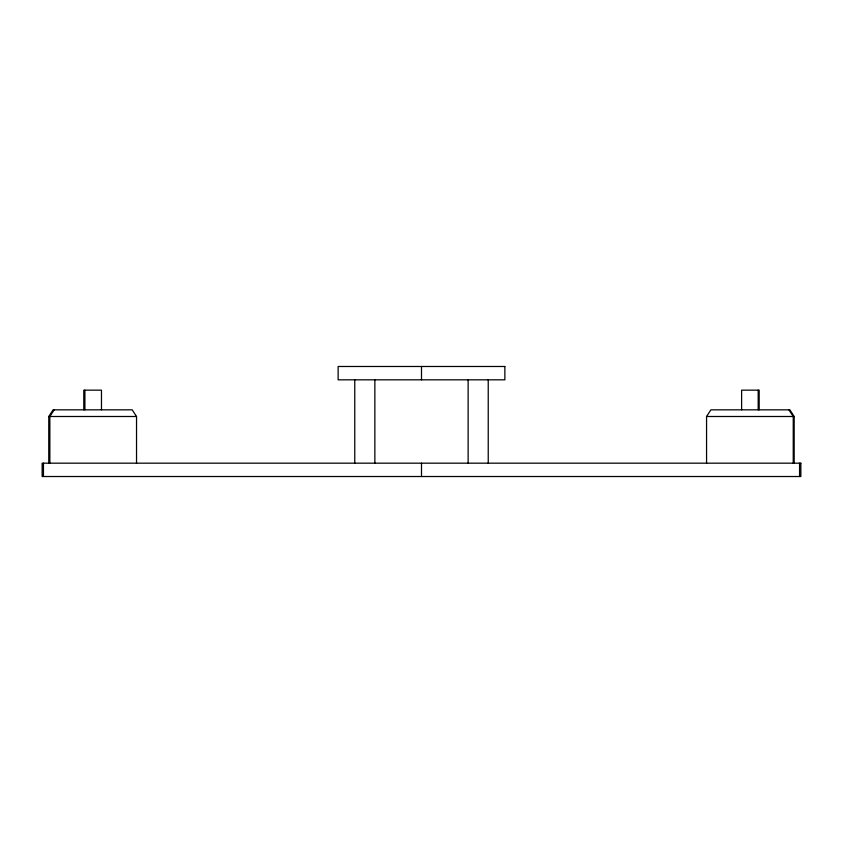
<?xml version="1.0" encoding="UTF-8"?>
<svg xmlns="http://www.w3.org/2000/svg" width="843" height="843" viewBox="0 0 843 843"><rect width="100%" height="100%" fill="white"/><g stroke="black" fill="none" stroke-linecap="round" stroke-linejoin="round"><path stroke-width="1.26" d="M48.768 463.471L48.768 416.495L53.098 409.835L132.203 409.835L136.534 416.495L136.534 463.471M54.184 409.835L49.853 416.495L49.853 463.471M706.56 463.471L706.56 416.495L710.902 409.835L789.849 409.835L794.18 416.495L794.18 463.471M48.768 416.495L136.534 416.495M706.56 416.495L794.18 416.495M788.911 409.835L793.242 416.495L793.242 463.471M799.554 463.176L799.554 476.516M759.174 409.835L759.174 390.161L741.619 390.161L741.619 409.835M758.184 390.161L758.184 409.835M488.234 379.824L488.234 463.176M468.139 379.824L468.139 463.176M421.5 366.484L421.5 379.824M421.5 463.176L421.5 476.516M374.861 379.824L374.861 463.176M354.766 379.824L354.766 463.176M101.476 409.835L101.476 390.161L83.773 390.161L83.773 409.835M84.911 390.161L84.911 409.835M43.446 463.176L43.446 476.516M504.862 366.484L338.138 366.484L338.138 379.824L504.862 379.824L504.862 366.484M800.85 463.176L42.15 463.176L42.15 476.516L800.85 476.516L800.85 463.176"/></g></svg>
